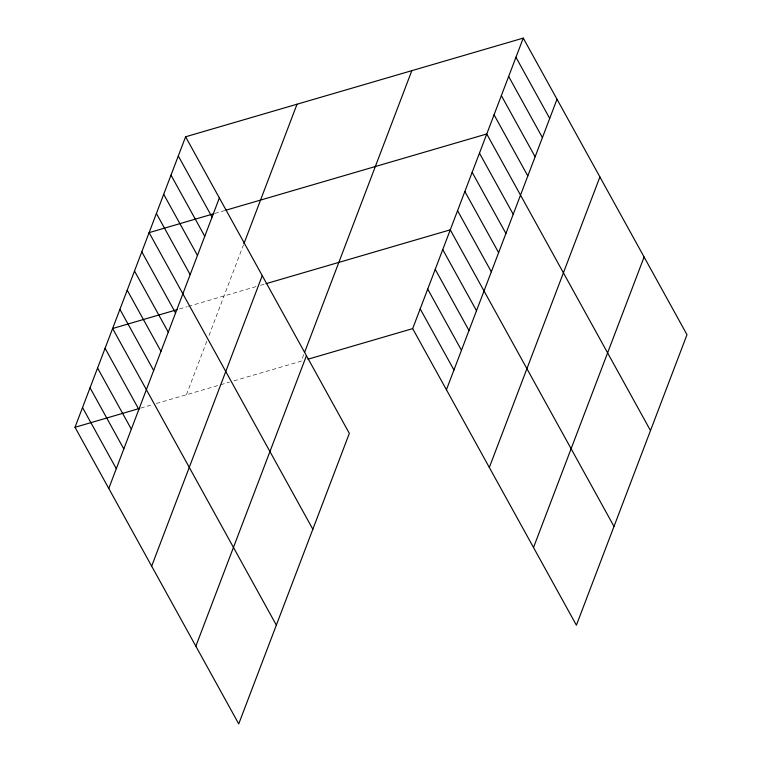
<?xml version="1.0" encoding="UTF-8"?>
<svg xmlns="http://www.w3.org/2000/svg" width="762" height="762" viewBox="0 0 762 762"><rect width="100%" height="100%" fill="white"/><g stroke="black" fill="none" stroke-linecap="round" stroke-linejoin="round"><path stroke-width="0.57" stroke-dasharray="3.81 2.86" d="M186.442 394.726L206.912 340.947M208.998 335.461L243.497 244.821M303.752 354.587L301.238 361.178L233.905 380.857M214.846 213.436L224.876 210.512M179.47 308.981L187.271 306.705M188.385 306.372L256.051 286.598M260.461 285.312L264.881 284.016M140.751 408.08L151.895 404.822M156.353 403.517L219.551 385.048M220.656 384.724L229.486 382.143"/><path stroke-width="1.14" d="M185.595 136.789L349.329 433.387L238.744 723.9L75.009 427.292L185.595 136.789L523.256 38.1L686.991 334.708L576.405 625.211L412.671 328.613L523.256 38.1M108.776 488.452L219.361 197.939M243.907 243.764L297.028 104.223M151.667 566.147L262.252 275.644M304.581 352.396L411.823 70.666M195.853 646.205L306.438 355.692M446.427 389.763L557.012 99.26M489.318 467.468L599.904 176.955M533.514 547.516L644.1 257.013M213.731 213.76L149.104 232.648L312.839 529.257M225.99 210.179L486.756 133.969L650.491 430.578M177.241 309.629L112.614 328.517L276.349 625.126M265.986 283.693L450.266 229.838L614.001 526.447M75.009 427.292L139.636 408.403M307.924 359.226L412.671 328.613M515.95 57.274L549.716 118.434M508.654 76.448L542.42 137.608M501.358 95.621L535.115 156.781M494.062 114.795L527.818 175.955M479.46 153.143L513.226 214.303M472.164 172.317L505.92 233.477M464.868 191.491L498.624 252.651M457.562 210.664L491.328 271.824M442.751 249.593L476.507 310.753M435.226 269.348L468.992 330.508M427.711 289.103L461.467 350.263M420.186 308.858L453.952 370.008M178.298 155.962L212.055 217.113M171.002 175.136L204.759 236.287M163.697 194.3L197.463 255.46M156.4 213.474L190.167 274.634M141.808 251.822L175.565 312.982M134.503 270.996L168.269 332.156M127.206 290.17L160.972 351.33M119.91 309.343L153.667 370.503M105.089 348.272L138.855 409.432M97.574 368.027L131.331 429.187M90.049 387.782L123.815 448.942M82.534 407.537L116.291 468.697"/></g></svg>
